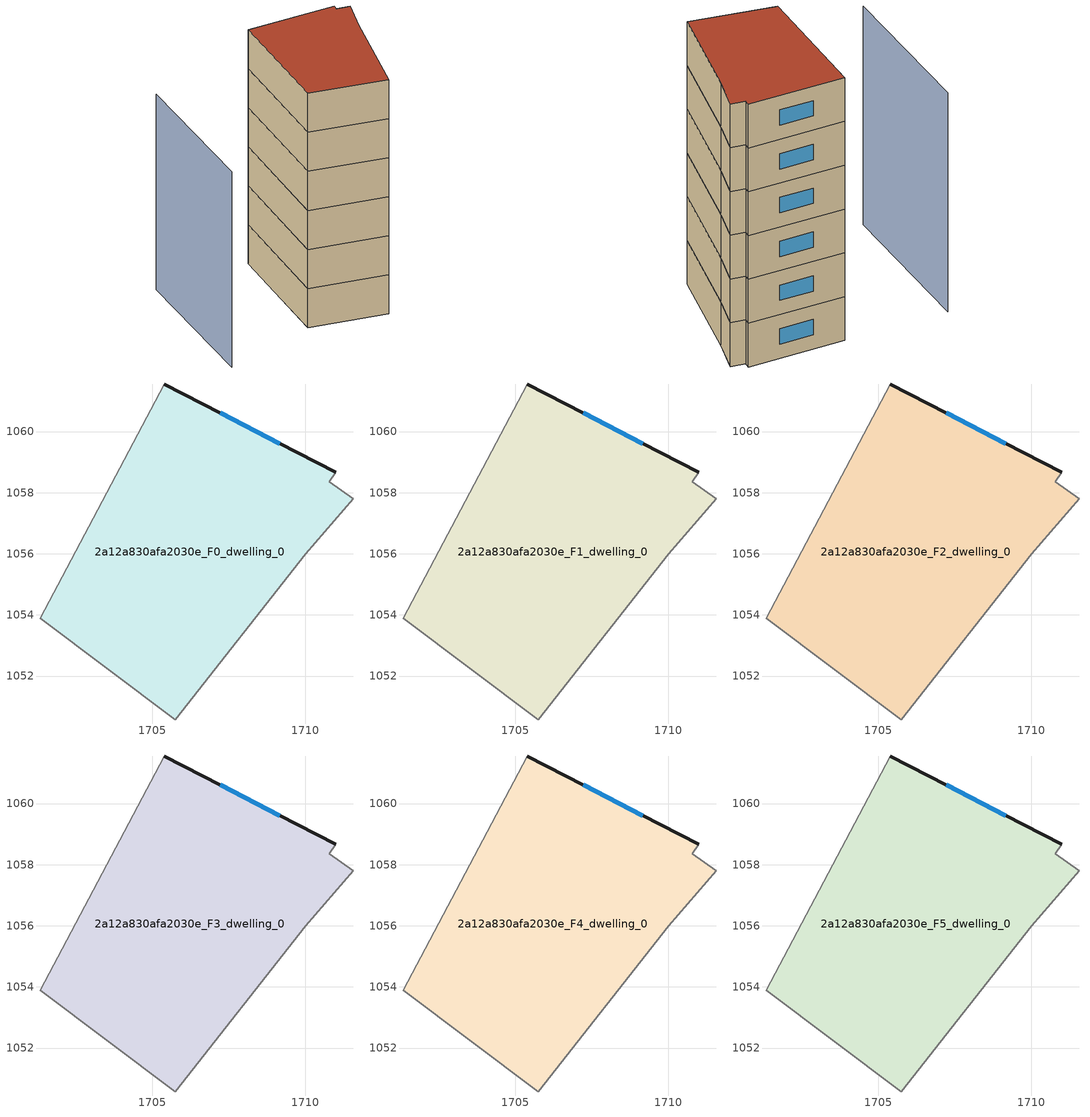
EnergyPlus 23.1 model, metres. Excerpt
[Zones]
2a12a830afa2030e_F0_dwelling_0
 floor ground (EU_floor_Construction): 1710.99,1058.67 1710.78,1058.35 1711.56,1057.8 1710.02,1056.01 1705.74,1050.57 1701.32,1053.89 1705.39,1061.54 z0
 wall outside (EU_wall_Construction): 1710.99,1058.67 1705.39,1061.54 z0:3
 wall adiabatic (EU_wall_Construction): 1705.39,1061.54 1701.32,1053.89 1705.74,1050.57 1710.02,1056.01 1711.56,1057.8 1710.78,1058.35 1710.99,1058.67 z0:3
 window (EU_Window_Construction): 1709.17,1059.61 1707.22,1060.61 z0.98:2.02
2a12a830afa2030e_F1_dwelling_0
 floor to 2a12a830afa2030e_F0_dwelling_0 (EU_floor_Construction): 1710.99,1058.67 1710.78,1058.35 1711.56,1057.8 1710.02,1056.01 1705.74,1050.57 1701.32,1053.89 1705.39,1061.54 z3
 wall outside (EU_wall_Construction): 1710.99,1058.67 1705.39,1061.54 z3:6
 wall adiabatic (EU_wall_Construction): 1705.39,1061.54 1701.32,1053.89 1705.74,1050.57 1710.02,1056.01 1711.56,1057.8 1710.78,1058.35 1710.99,1058.67 z3:6
 window (EU_Window_Construction): 1709.17,1059.61 1707.22,1060.61 z3.98:5.02
2a12a830afa2030e_F2_dwelling_0
 floor to 2a12a830afa2030e_F1_dwelling_0 (EU_floor_Construction): 1710.99,1058.67 1710.78,1058.35 1711.56,1057.8 1710.02,1056.01 1705.74,1050.57 1701.32,1053.89 1705.39,1061.54 z6
 wall outside (EU_wall_Construction): 1710.99,1058.67 1705.39,1061.54 z6:9
 wall adiabatic (EU_wall_Construction): 1705.39,1061.54 1701.32,1053.89 1705.74,1050.57 1710.02,1056.01 1711.56,1057.8 1710.78,1058.35 1710.99,1058.67 z6:9
 window (EU_Window_Construction): 1709.17,1059.61 1707.22,1060.61 z6.98:8.02
2a12a830afa2030e_F3_dwelling_0
 floor to 2a12a830afa2030e_F2_dwelling_0 (EU_floor_Construction): 1710.99,1058.67 1710.78,1058.35 1711.56,1057.8 1710.02,1056.01 1705.74,1050.57 1701.32,1053.89 1705.39,1061.54 z9
 wall outside (EU_wall_Construction): 1710.99,1058.67 1705.39,1061.54 z9:12
 wall adiabatic (EU_wall_Construction): 1705.39,1061.54 1701.32,1053.89 1705.74,1050.57 1710.02,1056.01 1711.56,1057.8 1710.78,1058.35 1710.99,1058.67 z9:12
 window (EU_Window_Construction): 1709.17,1059.61 1707.22,1060.61 z9.98:11.02
2a12a830afa2030e_F4_dwelling_0
 floor to 2a12a830afa2030e_F3_dwelling_0 (EU_floor_Construction): 1710.99,1058.67 1710.78,1058.35 1711.56,1057.8 1710.02,1056.01 1705.74,1050.57 1701.32,1053.89 1705.39,1061.54 z12
 wall outside (EU_wall_Construction): 1710.99,1058.67 1705.39,1061.54 z12:15
 wall adiabatic (EU_wall_Construction): 1705.39,1061.54 1701.32,1053.89 1705.74,1050.57 1710.02,1056.01 1711.56,1057.8 1710.78,1058.35 1710.99,1058.67 z12:15
 window (EU_Window_Construction): 1709.17,1059.61 1707.22,1060.61 z12.98:14.02
2a12a830afa2030e_F5_dwelling_0
 floor to 2a12a830afa2030e_F4_dwelling_0 (EU_floor_Construction): 1710.99,1058.67 1710.78,1058.35 1711.56,1057.8 1710.02,1056.01 1705.74,1050.57 1701.32,1053.89 1705.39,1061.54 z15
 wall outside (EU_wall_Construction): 1710.99,1058.67 1705.39,1061.54 z15:18
 wall adiabatic (EU_wall_Construction): 1705.39,1061.54 1701.32,1053.89 1705.74,1050.57 1710.02,1056.01 1711.56,1057.8 1710.78,1058.35 1710.99,1058.67 z15:18
 window (EU_Window_Construction): 1709.17,1059.61 1707.22,1060.61 z15.98:17.02
 roof outside (EU_roof_Construction): 1710.02,1056.01 1711.56,1057.8 1710.78,1058.35 1710.99,1058.67 1705.39,1061.54 1701.32,1053.89 1705.74,1050.57 z18
shading: 1699.38,1064.62 1694.54,1055.15 z0:15
[Building]
EU S2 Campaign: North Axis=0; Terrain=City; Solar Distribution=FullExterior
[Site:Location]
Bologna: Latitude=44.5; Longitude=11.25; Time Zone=1; Elevation=37
[SizingPeriod:WeatherFileDays]
AnnualSizingPeriod: Begin Month=1; Begin Day of Month=1; End Month=12; End Day of Month=31; Day of Week for Start Day=Monday; Use Weather File Daylight Saving Period=No; Use Weather File Rain and Snow Indicators=No
[MATERIAL]
EU_InternalMass_Material: Roughness=MediumRough; Thickness=0.1; Conductivity=1; Density=1800; Specific Heat=900; Thermal Absorptance=0.9; Solar Absorptance=0.7; Visible Absorptance=0.7
[MATERIAL:NOMASS] Roughness=MediumRough; Thermal Absorptance=0.9; Solar Absorptance=0.7; Visible Absorptance=0.7
Name | Thermal Resistance
EU_wall_NoMass | 0.905828
EU_roof_NoMass | 0.37593
EU_floor_NoMass | 0.67114
[WINDOWMATERIAL:SIMPLEGLAZINGSYSTEM]
EU_Window_SimpleGlazing: UFactor=4.52486; Solar Heat Gain Coefficient=0.85; Visible Transmittance=0.85
[CONSTRUCTION]
EU_wall_Construction: EU_wall_NoMass
EU_roof_Construction: EU_roof_NoMass
EU_floor_Construction: EU_floor_NoMass
EU_Window_Construction: EU_Window_SimpleGlazing
EU_InternalMass_Construction: EU_InternalMass_Material
[ZONE] Type=1; Multiplier=1; Ceiling Height=autocalculate; Floor Area=autocalculate; Part of Total Floor Area=Yes
Name | Volume
2a12a830afa2030e_F0_dwelling_0 | 173.768
2a12a830afa2030e_F1_dwelling_0; 2a12a830afa2030e_F2_dwelling_0; 2a12a830afa2030e_F3_dwelling_0; 2a12a830afa2030e_F4_dwelling_0; 2a12a830afa2030e_F5_dwelling_0 | 173.769
[INTERNALMASS] Construction=EU_InternalMass_Construction; Surface Area=57.9223
Name | Zone or ZoneList
2a12a830afa2030e_F0_dwelling_0_EU_InternalMass | 2a12a830afa2030e_F0_dwelling_0
2a12a830afa2030e_F1_dwelling_0_EU_InternalMass | 2a12a830afa2030e_F1_dwelling_0
2a12a830afa2030e_F2_dwelling_0_EU_InternalMass | 2a12a830afa2030e_F2_dwelling_0
2a12a830afa2030e_F3_dwelling_0_EU_InternalMass | 2a12a830afa2030e_F3_dwelling_0
2a12a830afa2030e_F4_dwelling_0_EU_InternalMass | 2a12a830afa2030e_F4_dwelling_0
2a12a830afa2030e_F5_dwelling_0_EU_InternalMass | 2a12a830afa2030e_F5_dwelling_0
[OTHEREQUIPMENT] Fuel Type=Electricity; Design Level Calculation Method=Watts/Area; Power per Zone Floor Area=1; Fraction Latent=0; Fraction Radiant=0; Fraction Lost=0; Carbon Dioxide Generation Rate=0; EndUse Subcategory=EU_Step8_InternalGains
Name | Zone or ZoneList or Space or SpaceList | Schedule
EU_Step8_InternalGain_2a12a830afa2030e_F0_dwelling_0_f000 | 2a12a830afa2030e_F0_dwelling_0 | EU_Step8_GainSchedule_2a12a830afa2030e_F0_dwelling_0_f000
EU_Step8_InternalGain_2a12a830afa2030e_F1_dwelling_0_f000 | 2a12a830afa2030e_F1_dwelling_0 | EU_Step8_GainSchedule_2a12a830afa2030e_F1_dwelling_0_f000
EU_Step8_InternalGain_2a12a830afa2030e_F2_dwelling_0_f000 | 2a12a830afa2030e_F2_dwelling_0 | EU_Step8_GainSchedule_2a12a830afa2030e_F2_dwelling_0_f000
EU_Step8_InternalGain_2a12a830afa2030e_F3_dwelling_0_f000 | 2a12a830afa2030e_F3_dwelling_0 | EU_Step8_GainSchedule_2a12a830afa2030e_F3_dwelling_0_f000
EU_Step8_InternalGain_2a12a830afa2030e_F4_dwelling_0_f000 | 2a12a830afa2030e_F4_dwelling_0 | EU_Step8_GainSchedule_2a12a830afa2030e_F4_dwelling_0_f000
EU_Step8_InternalGain_2a12a830afa2030e_F5_dwelling_0_f000 | 2a12a830afa2030e_F5_dwelling_0 | EU_Step8_GainSchedule_2a12a830afa2030e_F5_dwelling_0_f000
[ZONEVENTILATION:DESIGNFLOWRATE] Schedule=EU_AlwaysOn; Design Flow Rate Calculation Method=AirChanges/Hour; Air Changes per Hour=0.73129; Ventilation Type=Natural; Fan Pressure Rise=0; Fan Total Efficiency=1; Constant Term Coefficient=1; Temperature Term Coefficient=0; Velocity Term Coefficient=0; Velocity Squared Term Coefficient=0; Minimum Indoor Temperature=-100; Maximum Indoor Temperature=100; Delta Temperature=-100; Minimum Outdoor Temperature=-100; Maximum Outdoor Temperature=100; Maximum Wind Speed=40
Name | Zone or ZoneList or Space or SpaceList
EU_ConstantAir_2a12a830afa2030e_F0_dwelling_0 | 2a12a830afa2030e_F0_dwelling_0
EU_ConstantAir_2a12a830afa2030e_F1_dwelling_0 | 2a12a830afa2030e_F1_dwelling_0
EU_ConstantAir_2a12a830afa2030e_F2_dwelling_0 | 2a12a830afa2030e_F2_dwelling_0
EU_ConstantAir_2a12a830afa2030e_F3_dwelling_0 | 2a12a830afa2030e_F3_dwelling_0
EU_ConstantAir_2a12a830afa2030e_F4_dwelling_0 | 2a12a830afa2030e_F4_dwelling_0
EU_ConstantAir_2a12a830afa2030e_F5_dwelling_0 | 2a12a830afa2030e_F5_dwelling_0
[HVACTEMPLATE:THERMOSTAT] Constant Heating Setpoint=20; Constant Cooling Setpoint=50
EU_HeatOnly_2a12a830afa2030e_F0_dwelling_0; EU_HeatOnly_2a12a830afa2030e_F1_dwelling_0; EU_HeatOnly_2a12a830afa2030e_F2_dwelling_0; EU_HeatOnly_2a12a830afa2030e_F3_dwelling_0; EU_HeatOnly_2a12a830afa2030e_F4_dwelling_0; EU_HeatOnly_2a12a830afa2030e_F5_dwelling_0
[HVACTEMPLATE:ZONE:IDEALLOADSAIRSYSTEM] System Availability Schedule=EU_AlwaysOn; Maximum Heating Supply Air Temperature=50; Minimum Cooling Supply Air Temperature=13; Maximum Heating Supply Air Humidity Ratio=0.0156; Minimum Cooling Supply Air Humidity Ratio=0.0077; Heating Limit=NoLimit; Cooling Limit=NoLimit; Heating Availability Schedule=EU_AlwaysOn; Cooling Availability Schedule=EU_CoolingOff; Dehumidification Control Type=ConstantSensibleHeatRatio; Cooling Sensible Heat Ratio=0.7; Dehumidification Setpoint=60; Humidification Control Type=None; Humidification Setpoint=30; Outdoor Air Method=None; Outdoor Air Flow Rate per Person=0.00944; Outdoor Air Flow Rate per Zone Floor Area=0; Outdoor Air Flow Rate per Zone=0; Demand Controlled Ventilation Type=None; Outdoor Air Economizer Type=NoEconomizer; Heat Recovery Type=None; Sensible Heat Recovery Effectiveness=0.7; Latent Heat Recovery Effectiveness=0.65
Name | Template Thermostat
2a12a830afa2030e_F0_dwelling_0 | EU_HeatOnly_2a12a830afa2030e_F0_dwelling_0
2a12a830afa2030e_F1_dwelling_0 | EU_HeatOnly_2a12a830afa2030e_F1_dwelling_0
2a12a830afa2030e_F2_dwelling_0 | EU_HeatOnly_2a12a830afa2030e_F2_dwelling_0
2a12a830afa2030e_F3_dwelling_0 | EU_HeatOnly_2a12a830afa2030e_F3_dwelling_0
2a12a830afa2030e_F4_dwelling_0 | EU_HeatOnly_2a12a830afa2030e_F4_dwelling_0
2a12a830afa2030e_F5_dwelling_0 | EU_HeatOnly_2a12a830afa2030e_F5_dwelling_0
[SIZING:ZONE] Zone Cooling Design Supply Air Temperature Input Method=SupplyAirTemperature; Zone Cooling Design Supply Air Temperature=13; Zone Heating Design Supply Air Temperature Input Method=SupplyAirTemperature; Zone Heating Design Supply Air Temperature=50; Zone Cooling Design Supply Air Humidity Ratio=0.008; Zone Heating Design Supply Air Humidity Ratio=0.008; Cooling Design Air Flow Method=DesignDay; Cooling Design Air Flow Rate=0; Cooling Minimum Air Flow per Zone Floor Area=0.000762; Cooling Minimum Air Flow=0; Cooling Minimum Air Flow Fraction=0.2; Heating Design Air Flow Method=DesignDay; Heating Design Air Flow Rate=0; Heating Maximum Air Flow per Zone Floor Area=0.002032; Heating Maximum Air Flow=0.141576; Heating Maximum Air Flow Fraction=0.3; Account for Dedicated Outdoor Air System=No; Dedicated Outdoor Air System Control Strategy=NeutralSupplyAir; Dedicated Outdoor Air Low Setpoint Temperature for Design=autosize; Dedicated Outdoor Air High Setpoint Temperature for Design=autosize; Zone Load Sizing Method=Sensible Load Only No Latent Load; Zone Latent Cooling Design Supply Air Humidity Ratio Input Method=HumidityRatioDifference; Zone Cooling Design Supply Air Humidity Ratio Difference=0.005; Zone Latent Heating Design Supply Air Humidity Ratio Input Method=HumidityRatioDifference; Zone Humidification Design Supply Air Humidity Ratio Difference=0.005
2a12a830afa2030e_F0_dwelling_0; 2a12a830afa2030e_F1_dwelling_0; 2a12a830afa2030e_F2_dwelling_0; 2a12a830afa2030e_F3_dwelling_0; 2a12a830afa2030e_F4_dwelling_0; 2a12a830afa2030e_F5_dwelling_0
[SCHEDULE:CONSTANT]
Name | Hourly Value
EU_AlwaysOn | 1
EU_CoolingOff | 0
[SCHEDULE:FILE] Column Number=1; Rows to Skip at Top=0; Number of Hours of Data=8760; Column Separator=Comma; Interpolate to Timestep=No; Minutes per Item=60; Adjust Schedule for Daylight Savings=Yes
Name | File
EU_Step8_GainSchedule_2a12a830afa2030e_F0_dwelling_0_f000 | ../../schedules/2a12a830afa2030e/2a12a830afa2030e_F0_dwelling_0_f000_gain.csv
EU_Step8_GainSchedule_2a12a830afa2030e_F1_dwelling_0_f000 | ../../schedules/2a12a830afa2030e/2a12a830afa2030e_F1_dwelling_0_f000_gain.csv
EU_Step8_GainSchedule_2a12a830afa2030e_F2_dwelling_0_f000 | ../../schedules/2a12a830afa2030e/2a12a830afa2030e_F2_dwelling_0_f000_gain.csv
EU_Step8_GainSchedule_2a12a830afa2030e_F3_dwelling_0_f000 | ../../schedules/2a12a830afa2030e/2a12a830afa2030e_F3_dwelling_0_f000_gain.csv
EU_Step8_GainSchedule_2a12a830afa2030e_F4_dwelling_0_f000 | ../../schedules/2a12a830afa2030e/2a12a830afa2030e_F4_dwelling_0_f000_gain.csv
EU_Step8_GainSchedule_2a12a830afa2030e_F5_dwelling_0_f000 | ../../schedules/2a12a830afa2030e/2a12a830afa2030e_F5_dwelling_0_f000_gain.csv
